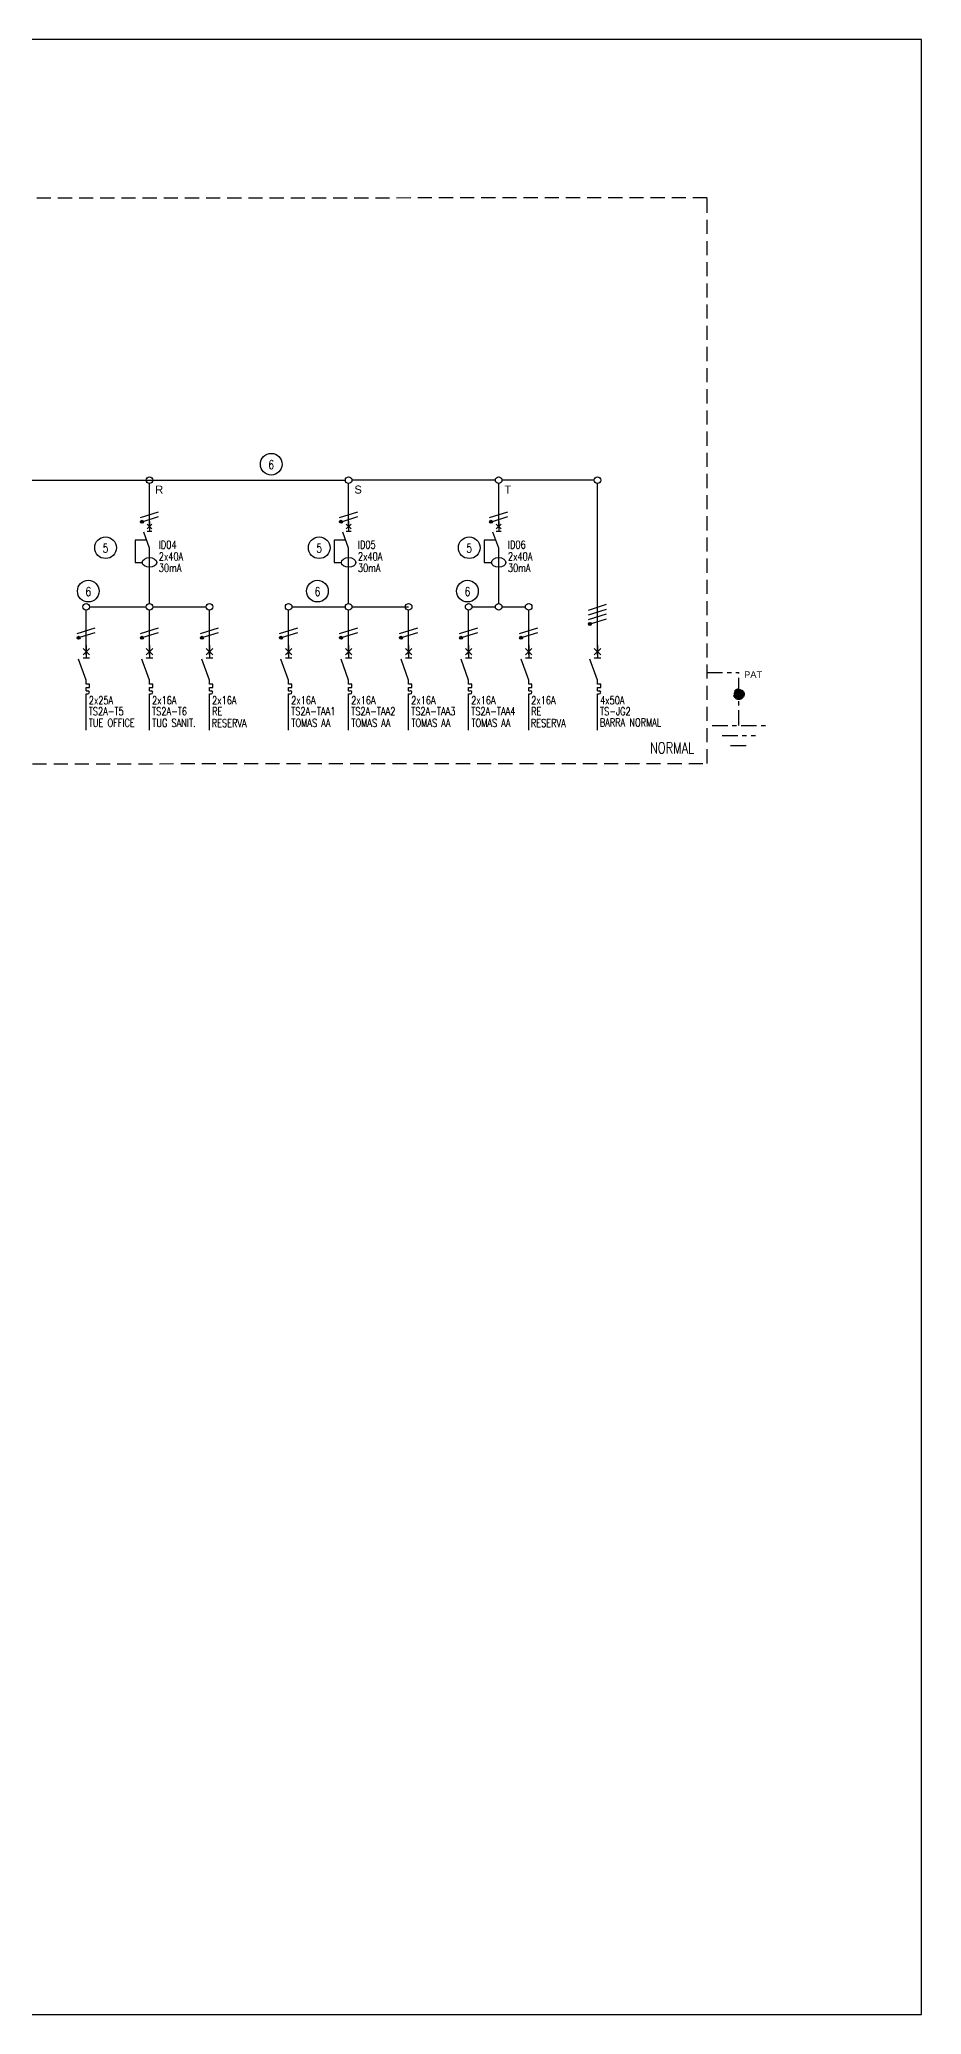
# Model space of a CAD drawing. Extents: x 3521 to 3783, y 1252 to 1654.
# Drawn here: x 3637.27 to 3657.11, y 1499.84 to 1544.25 of the extents above; entities that cross this region are included whole.
import ezdxf
from ezdxf.enums import TextEntityAlignment as Align

# ---------------------------------------------------------------- set-up
doc = ezdxf.new("R2010")
doc.units = 0
doc.linetypes.add('OCJ-ESQUEMAS UNIFILARES-CORREGIDOS IDO-REV.br$0$DASHED', pattern=[19.05, 12.7, -6.35])
doc.linetypes.add('OCJ-ESQUEMAS UNIFILARES-CORREGIDOS IDO-REV.br$0$EJE_5', pattern=[7.1, 5, -1, 0.1, -1])
for name, color, linetype in [('OCJ-ESQUEMAS UNIFILARES-CORREGIDOS IDO-REV.br$0$00-IE-CABLES', 10, 'Continuous'), ('OCJ-ESQUEMAS UNIFILARES-CORREGIDOS IDO-REV.br$0$01-ELE-APARATOS', 170, 'Continuous'), ('OCJ-ESQUEMAS UNIFILARES-CORREGIDOS IDO-REV.br$0$ELECTRIC', 4, 'Continuous'), ('OCJ-ESQUEMAS UNIFILARES-CORREGIDOS IDO-REV.br$0$NOMBRE DE PLANOS', 6, 'Continuous'), ('OCJ-ESQUEMAS UNIFILARES-CORREGIDOS IDO-REV.br$0$PAT', 80, 'Continuous'), ('OCJ-ESQUEMAS UNIFILARES-CORREGIDOS IDO-REV.br$0$TEXTO', 7, 'Continuous')]:
    doc.layers.add(name, color=color, linetype=linetype)
doc.styles.add('OCJ-ESQUEMAS UNIFILARES-CORREGIDOS IDO-REV.br$0$ARIAL', font='arial.ttf', dxfattribs={"height": 0.2})
doc.styles.add('OCJ-ESQUEMAS UNIFILARES-CORREGIDOS IDO-REV.br$0$Electricidad', font='ROMANS.SHX', dxfattribs={"width": 0.75, "height": 0.175})
doc.styles.add('OCJ-ESQUEMAS UNIFILARES-CORREGIDOS IDO-REV.br$0$Standard', font='arial.ttf')

# ---------------------------------------------------------------- blocks, each defined once
blk = doc.blocks.new('OCJ-ESQUEMAS UNIFILARES-CORREGIDOS IDO-REV.br$0$Unif-Interruptor-Term')
for p, q in [((0, -1.013), (0.045, -1.013)), ((0, -1.103), (0.045, -1.103))]:
    blk.add_line(p, q)
for points in [[(-0.09, 0.177), (0.09, -0.003)], [(-0.09, -0.003), (0.09, 0.177)], [(0, 0.267), (0, -0.093)], [(0, -0.72), (-0.215, -0.128)], [(-0.09, -0.093), (0.09, -0.093)], [(0, -0.833), (0, -0.72)], [(0, -0.923), (0.09, -0.923), (0.09, -0.833), (0, -0.833)], [(0, -1.013), (0, -0.923)], [(0, -1.215), (0, -1.103)]]:
    blk.add_lwpolyline(points)
blk.add_arc((0.045, -1.058), 0.045, 270, 90)
blk = doc.blocks.new('OCJ-ESQUEMAS UNIFILARES-CORREGIDOS IDO-REV.br$0$Unif-Interruptor-Dif')
for points in [[(-0.068, 0.11), (0.068, -0.025)], [(-0.068, -0.025), (0.068, 0.11)], [(0, 0.177), (0, -0.093)], [(-0.081, -0.343), (-0.405, -0.343), (-0.405, -0.97), (-0.202, -0.97)], [(0, -0.565), (-0.162, -0.121)], [(-0.068, -0.093), (0.068, -0.093)], [(0, -1.308), (0, -0.565)]]:
    blk.add_lwpolyline(points)
blk.add_ellipse((0, -0.97), major_axis=(0.203, 0), ratio=0.670814)

msp = doc.modelspace()

# ---------------------------------------------------------------- hatches: boundary and pattern name
at = {"layer": 'OCJ-ESQUEMAS UNIFILARES-CORREGIDOS IDO-REV.br$0$00-IE-CABLES'}
for points in [[(3639.545, 1533.387, 1), (3639.6, 1533.427, 1)], [(3644.026, 1533.387, 1), (3644.08, 1533.427, 1)], [(3647.401, 1533.387, 1), (3647.455, 1533.427, 1)], [(3649.624, 1531.09, 1), (3649.679, 1531.129, 1)], [(3638.121, 1530.78, 1), (3638.176, 1530.819, 1)], [(3639.545, 1530.78, 1), (3639.6, 1530.819, 1)], [(3640.895, 1530.78, 1), (3640.95, 1530.819, 1)], [(3642.676, 1530.78, 1), (3642.73, 1530.819, 1)], [(3644.026, 1530.78, 1), (3644.08, 1530.819, 1)], [(3645.376, 1530.78, 1), (3645.43, 1530.819, 1)], [(3646.726, 1530.78, 1), (3646.78, 1530.819, 1)], [(3648.076, 1530.78, 1), (3648.13, 1530.819, 1)]]:
    msp.add_hatch(color=256, dxfattribs=at).paths.add_polyline_path(points)
at = {"layer": 'OCJ-ESQUEMAS UNIFILARES-CORREGIDOS IDO-REV.br$0$PAT', "linetype": 'OCJ-ESQUEMAS UNIFILARES-CORREGIDOS IDO-REV.br$0$EJE_5', "ltscale": 0.07}
h = msp.add_hatch(color=256, dxfattribs=at)
h.paths.add_polyline_path([(3653.123, 1529.531), (3652.883, 1529.531, -1)])
h.paths.add_polyline_path([(3652.883, 1529.531), (3653.003, 1529.531), (3653.003, 1529.411, -0.414214)])
h.paths.add_polyline_path([(3653.003, 1529.531), (3653.123, 1529.531, -0.414214), (3653.003, 1529.411)])

# ---------------------------------------------------------------- linework, layer by layer
at = {"layer": 'OCJ-ESQUEMAS UNIFILARES-CORREGIDOS IDO-REV.br$0$00-IE-CABLES'}
for p, q in [((3632.216, 1534.345), (3644.15, 1534.345)), ((3639.744, 1533.269), (3639.744, 1534.271)), ((3644.224, 1533.269), (3644.224, 1534.271)), ((3647.525, 1534.345), (3644.298, 1534.345)), ((3647.599, 1533.269), (3647.599, 1534.271)), ((3649.749, 1534.346), (3647.673, 1534.346)), ((3649.823, 1530.419), (3649.823, 1534.271)), ((3639.744, 1531.569), (3639.744, 1532.371)), ((3644.224, 1531.569), (3644.224, 1532.371)), ((3647.599, 1531.569), (3647.599, 1532.371)), ((3638.32, 1530.419), (3638.32, 1531.421)), ((3638.394, 1531.495), (3639.67, 1531.495)), ((3639.744, 1530.419), (3639.744, 1531.421)), ((3639.818, 1531.495), (3641.02, 1531.495)), ((3641.094, 1530.419), (3641.094, 1531.421)), ((3642.874, 1530.419), (3642.874, 1531.421)), ((3642.948, 1531.495), (3644.15, 1531.495)), ((3644.224, 1530.419), (3644.224, 1531.421)), ((3644.298, 1531.495), (3645.574, 1531.495)), ((3645.574, 1530.419), (3645.574, 1531.421)), ((3646.924, 1530.419), (3646.924, 1531.421)), ((3646.998, 1531.495), (3647.525, 1531.495)), ((3647.673, 1531.495), (3648.2, 1531.495)), ((3648.274, 1530.419), (3648.274, 1531.421)), ((3638.32, 1528.719), (3638.32, 1529.521)), ((3639.744, 1528.719), (3639.744, 1529.521)), ((3641.094, 1528.719), (3641.094, 1529.521)), ((3642.874, 1528.719), (3642.874, 1529.521)), ((3644.224, 1528.719), (3644.224, 1529.521)), ((3645.574, 1528.719), (3645.574, 1529.521)), ((3646.924, 1528.719), (3646.924, 1529.521)), ((3648.274, 1528.719), (3648.274, 1529.521)), ((3649.823, 1528.719), (3649.823, 1529.521))]:
    msp.add_line(p, q, dxfattribs=at)
for points in [[(3639.54, 1533.505), (3639.947, 1533.634)], [(3639.604, 1533.417), (3639.947, 1533.526)], [(3644.021, 1533.505), (3644.428, 1533.634)], [(3644.085, 1533.417), (3644.428, 1533.526)], [(3647.396, 1533.505), (3647.803, 1533.634)], [(3647.46, 1533.417), (3647.803, 1533.526)], [(3649.619, 1531.423), (3650.026, 1531.552)], [(3649.619, 1531.315), (3650.026, 1531.444)], [(3649.619, 1531.207), (3650.026, 1531.336)], [(3649.684, 1531.12), (3650.026, 1531.228)], [(3638.116, 1530.897), (3638.523, 1531.026)], [(3638.18, 1530.81), (3638.523, 1530.918)], [(3639.54, 1530.897), (3639.947, 1531.026)], [(3639.604, 1530.81), (3639.947, 1530.918)], [(3640.89, 1530.897), (3641.297, 1531.026)], [(3640.954, 1530.81), (3641.297, 1530.918)], [(3642.671, 1530.897), (3643.078, 1531.026)], [(3642.735, 1530.81), (3643.078, 1530.918)], [(3644.021, 1530.897), (3644.428, 1531.026)], [(3644.085, 1530.81), (3644.428, 1530.918)], [(3645.371, 1530.897), (3645.778, 1531.026)], [(3645.435, 1530.81), (3645.778, 1530.918)], [(3646.721, 1530.897), (3647.128, 1531.026)], [(3646.785, 1530.81), (3647.128, 1530.918)], [(3648.071, 1530.897), (3648.478, 1531.026)], [(3648.135, 1530.81), (3648.478, 1530.918)]]:
    msp.add_lwpolyline(points, dxfattribs=at)
for centre, radius in [((3639.744, 1534.345), 0.0741), ((3644.224, 1534.345), 0.0741), ((3647.599, 1534.345), 0.0741), ((3647.599, 1534.345), 0.0741), ((3649.823, 1534.345), 0.0741), ((3639.572, 1533.407), 0.0338), ((3644.053, 1533.407), 0.0338), ((3647.428, 1533.407), 0.0338), ((3638.32, 1531.495), 0.0741), ((3639.744, 1531.495), 0.0741), ((3641.094, 1531.495), 0.0741), ((3642.874, 1531.495), 0.0741), ((3644.224, 1531.495), 0.0741), ((3645.574, 1531.495), 0.0741), ((3646.924, 1531.495), 0.0741), ((3647.599, 1531.495), 0.0741), ((3648.274, 1531.495), 0.0741), ((3649.652, 1531.11), 0.0338), ((3638.148, 1530.799), 0.0338), ((3639.572, 1530.799), 0.0338), ((3640.922, 1530.799), 0.0338), ((3642.703, 1530.799), 0.0338), ((3644.053, 1530.799), 0.0338), ((3645.403, 1530.799), 0.0338), ((3646.753, 1530.799), 0.0338), ((3648.103, 1530.799), 0.0338)]:
    msp.add_circle(centre, radius, dxfattribs=at)
at = {"layer": 'OCJ-ESQUEMAS UNIFILARES-CORREGIDOS IDO-REV.br$0$ELECTRIC', "linetype": 'OCJ-ESQUEMAS UNIFILARES-CORREGIDOS IDO-REV.br$0$DASHED', "ltscale": 0.025}
msp.add_lwpolyline([(3578.533, 1527.931), (3652.288, 1527.975), (3652.288, 1540.694), (3578.533, 1540.65)], close=True, dxfattribs=at)
at = {"layer": 'OCJ-ESQUEMAS UNIFILARES-CORREGIDOS IDO-REV.br$0$NOMBRE DE PLANOS'}
msp.add_lwpolyline([(3577.304, 1499.836), (3657.112, 1499.836), (3657.112, 1544.255), (3577.304, 1544.255)], close=True, dxfattribs=at)
at = {"layer": 'OCJ-ESQUEMAS UNIFILARES-CORREGIDOS IDO-REV.br$0$PAT', "linetype": 'OCJ-ESQUEMAS UNIFILARES-CORREGIDOS IDO-REV.br$0$EJE_5', "ltscale": 0.07}
for p, q in [((3652.288, 1530.018), (3653.003, 1530.018)), ((3653.003, 1529.548), (3653.003, 1530.018)), ((3653.003, 1528.823), (3653.003, 1529.531)), ((3652.403, 1528.823), (3653.603, 1528.823)), ((3652.628, 1528.598), (3653.378, 1528.598)), ((3652.815, 1528.373), (3653.19, 1528.373))]:
    msp.add_line(p, q, dxfattribs=at)
msp.add_circle((3653.003, 1529.531), 0.12, dxfattribs=at)
msp.add_circle((3653.003, 1529.531), 0.12, dxfattribs=at)
at = {"layer": 'OCJ-ESQUEMAS UNIFILARES-CORREGIDOS IDO-REV.br$0$TEXTO'}
for centre in [(3642.483, 1534.703), (3638.755, 1532.825), (3643.561, 1532.825), (3646.936, 1532.825), (3638.367, 1531.848), (3643.522, 1531.848), (3646.897, 1531.848)]:
    msp.add_circle(centre, 0.244, dxfattribs=at)

# ---------------------------------------------------------------- block references
at = {"layer": 'OCJ-ESQUEMAS UNIFILARES-CORREGIDOS IDO-REV.br$0$01-ELE-APARATOS', "xscale": 0.7999999999999546, "yscale": 0.7999999999999546, "zscale": 0.7999999999999546}
for name, p in [('OCJ-ESQUEMAS UNIFILARES-CORREGIDOS IDO-REV.br$0$Unif-Interruptor-Dif', (3639.744, 1533.269)), ('OCJ-ESQUEMAS UNIFILARES-CORREGIDOS IDO-REV.br$0$Unif-Interruptor-Dif', (3644.224, 1533.269)), ('OCJ-ESQUEMAS UNIFILARES-CORREGIDOS IDO-REV.br$0$Unif-Interruptor-Dif', (3647.599, 1533.269)), ('OCJ-ESQUEMAS UNIFILARES-CORREGIDOS IDO-REV.br$0$Unif-Interruptor-Term', (3638.32, 1530.419)), ('OCJ-ESQUEMAS UNIFILARES-CORREGIDOS IDO-REV.br$0$Unif-Interruptor-Term', (3639.744, 1530.419)), ('OCJ-ESQUEMAS UNIFILARES-CORREGIDOS IDO-REV.br$0$Unif-Interruptor-Term', (3641.094, 1530.419)), ('OCJ-ESQUEMAS UNIFILARES-CORREGIDOS IDO-REV.br$0$Unif-Interruptor-Term', (3642.874, 1530.419)), ('OCJ-ESQUEMAS UNIFILARES-CORREGIDOS IDO-REV.br$0$Unif-Interruptor-Term', (3644.224, 1530.419)), ('OCJ-ESQUEMAS UNIFILARES-CORREGIDOS IDO-REV.br$0$Unif-Interruptor-Term', (3645.574, 1530.419)), ('OCJ-ESQUEMAS UNIFILARES-CORREGIDOS IDO-REV.br$0$Unif-Interruptor-Term', (3646.924, 1530.419)), ('OCJ-ESQUEMAS UNIFILARES-CORREGIDOS IDO-REV.br$0$Unif-Interruptor-Term', (3648.274, 1530.419)), ('OCJ-ESQUEMAS UNIFILARES-CORREGIDOS IDO-REV.br$0$Unif-Interruptor-Term', (3649.823, 1530.419))]:
    msp.add_blockref(name, p, dxfattribs=at)

# ---------------------------------------------------------------- texts
at = {"layer": 'OCJ-ESQUEMAS UNIFILARES-CORREGIDOS IDO-REV.br$0$TEXTO', "style": 'OCJ-ESQUEMAS UNIFILARES-CORREGIDOS IDO-REV.br$0$Electricidad', "width": 0.75}
for s, height, p in [('6', 0.2, (3642.419, 1534.593)), ('5', 0.2, (3638.691, 1532.715)), ('ID04', 0.18, (3639.953, 1532.803)), ('5', 0.2, (3643.497, 1532.715)), ('ID05', 0.18, (3644.433, 1532.803)), ('5', 0.2, (3646.872, 1532.715)), ('ID06', 0.18, (3647.808, 1532.803)), ('2x40A', 0.18, (3639.953, 1532.539)), ('30mA', 0.18, (3639.953, 1532.282)), ('2x40A', 0.18, (3644.433, 1532.539)), ('30mA', 0.18, (3644.433, 1532.282)), ('2x40A', 0.18, (3647.808, 1532.539)), ('30mA', 0.18, (3647.808, 1532.282)), ('6', 0.2, (3638.303, 1531.738)), ('6', 0.2, (3643.458, 1531.738)), ('6', 0.2, (3646.833, 1531.738)), ('2x25A', 0.18, (3638.377, 1529.303)), ('2x16A', 0.18, (3639.801, 1529.303)), ('2x16A', 0.18, (3641.151, 1529.303)), ('2x16A', 0.18, (3642.931, 1529.303)), ('2x16A', 0.18, (3644.281, 1529.303)), ('2x16A', 0.18, (3645.631, 1529.303)), ('2x16A', 0.18, (3646.981, 1529.303)), ('2x16A', 0.18, (3648.331, 1529.303)), ('4x50A', 0.18, (3649.88, 1529.303)), ('TS2A-T5', 0.18, (3638.377, 1529.055)), ('TUE OFFICE', 0.18, (3638.377, 1528.796)), ('TS2A-T6', 0.18, (3639.801, 1529.055)), ('TUG SANIT.', 0.18, (3639.805, 1528.795)), ('RESERVA', 0.18, (3641.142, 1528.792)), ('RE', 0.18, (3641.151, 1529.055)), ('TS2A-TAA1', 0.18, (3642.931, 1529.055)), ('TOMAS AA', 0.18, (3642.936, 1528.795)), ('TS2A-TAA2', 0.18, (3644.281, 1529.055)), ('TOMAS AA', 0.18, (3644.286, 1528.795)), ('TS2A-TAA3', 0.18, (3645.631, 1529.055)), ('TOMAS AA', 0.18, (3645.636, 1528.795)), ('TS2A-TAA4', 0.18, (3646.981, 1529.055)), ('TOMAS AA', 0.18, (3646.986, 1528.795)), ('RESERVA', 0.18, (3648.322, 1528.792)), ('RE', 0.18, (3648.331, 1529.055)), ('TS-JG2', 0.18, (3649.88, 1529.055)), ('BARRA NORMAL', 0.18, (3649.874, 1528.806))]:
    msp.add_text(s, height=height, dxfattribs=at).set_placement(p)
at = {"layer": 'OCJ-ESQUEMAS UNIFILARES-CORREGIDOS IDO-REV.br$0$TEXTO'}
for s, height, style, p in [('R', 0.18, 'OCJ-ESQUEMAS UNIFILARES-CORREGIDOS IDO-REV.br$0$Standard', (3639.872, 1534.043)), ('S', 0.18, 'OCJ-ESQUEMAS UNIFILARES-CORREGIDOS IDO-REV.br$0$Standard', (3644.353, 1534.043)), ('T', 0.18, 'OCJ-ESQUEMAS UNIFILARES-CORREGIDOS IDO-REV.br$0$Standard', (3647.728, 1534.043)), ('PAT', 0.15, 'OCJ-ESQUEMAS UNIFILARES-CORREGIDOS IDO-REV.br$0$ARIAL', (3653.12, 1529.896))]:
    msp.add_text(s, height=height, dxfattribs=dict(at, style=style)).set_placement(p)
at = {"layer": 'OCJ-ESQUEMAS UNIFILARES-CORREGIDOS IDO-REV.br$0$TEXTO', "style": 'OCJ-ESQUEMAS UNIFILARES-CORREGIDOS IDO-REV.br$0$Electricidad', "width": 0.75}
msp.add_text('NORMAL', height=0.25, dxfattribs=at).set_placement((3651.998, 1528.197), align=Align.RIGHT)

doc.saveas('drawing.dxf')
